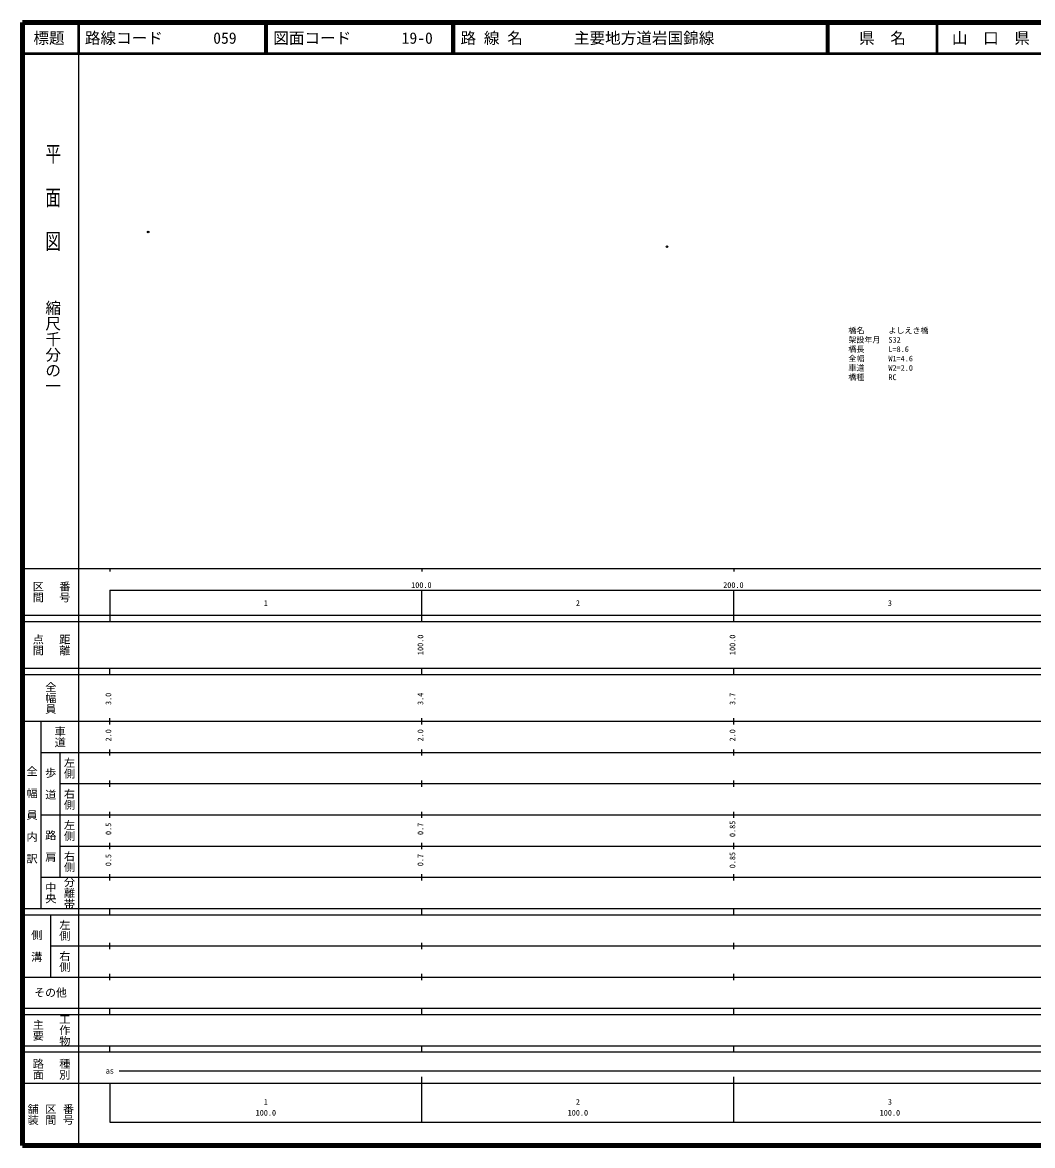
# Model space of a CAD drawing. Units: millimetres on the paper, with parts at other scales. Extents: x 40 to 680, y 20 to 380.
# Drawn here: x 40 to 363.7, y 20 to 380 of the extents above; entities that cross this region are included whole.
import ezdxf
from ezdxf.enums import TextEntityAlignment as Align

# ---------------------------------------------------------------- set-up
doc = ezdxf.new("R2010")
doc.units = ezdxf.units.MM
doc.header["$PDMODE"] = 32
doc.header["$PDSIZE"] = 0.5
for name, color, linetype in [('M-OTRS', 6, 'Continuous'), ('M-STR-HTXT', 7, 'Continuous'), ('M-TTL-TXT', 7, 'Continuous')]:
    doc.layers.add(name, color=color, linetype=linetype)
for name, color, linetype, lineweight in [('M-TTL', 2, 'Continuous', 140), ('M-TTL-BAND', 7, 'Continuous', 25), ('M-TTL-LINE', 7, 'Continuous', 50)]:
    doc.layers.add(name, color=color, linetype=linetype, lineweight=lineweight)
doc.styles.add('@ＭＳ ゴシック', font='')
doc.styles.add('ＭＳ ゴシック', font='')
doc.styles.get('@ＭＳ ゴシック').set_extended_font_data('@MS Gothic')
doc.styles.get('ＭＳ ゴシック').set_extended_font_data('MS Gothic')

msp = doc.modelspace()

# ---------------------------------------------------------------- linework, layer by layer
at = {"layer": 'M-OTRS'}
for p in [(80.272, 312.848), (246.542, 308.126)]:
    msp.add_point(p, dxfattribs=at)
at = {"layer": 'M-TTL'}
for p, q in [((40, 380), (40, 20)), ((680, 380), (40, 380)), ((40, 20), (680, 20))]:
    msp.add_line(p, q, dxfattribs=at)
at = {"layer": 'M-TTL-BAND'}
for p, q in [((58, 370), (58, 20)), ((40, 205), (579, 205)), ((68, 205), (68, 204)), ((168, 205), (168, 204)), ((268, 205), (268, 204)), ((68, 198), (579, 198)), ((68, 198), (68, 188)), ((168, 188), (168, 198)), ((268, 188), (268, 198)), ((40, 190), (579, 190)), ((40, 188), (579, 188)), ((40, 173), (579, 173)), ((68, 171), (68, 173)), ((168, 171), (168, 173)), ((268, 171), (268, 173)), ((40, 171), (579, 171)), ((40, 156), (579, 156)), ((46, 96), (46, 156)), ((68, 155), (68, 157)), ((168, 155), (168, 157)), ((268, 155), (268, 157)), ((46, 146), (579, 146)), ((52, 146), (52, 106)), ((68, 145), (68, 147)), ((168, 145), (168, 147)), ((268, 145), (268, 147)), ((68, 135), (68, 137)), ((168, 135), (168, 137)), ((268, 135), (268, 137)), ((52, 136), (579, 136)), ((46, 126), (579, 126)), ((68, 125), (68, 127)), ((168, 125), (168, 127)), ((268, 125), (268, 127)), ((52, 116), (579, 116)), ((68, 115), (68, 117)), ((168, 115), (168, 117)), ((268, 115), (268, 117)), ((46, 106), (579, 106)), ((68, 105), (68, 107)), ((168, 105), (168, 107)), ((268, 105), (268, 107)), ((40, 96), (579, 96)), ((40, 94), (579, 94)), ((49, 94), (49, 74)), ((68, 94), (68, 96)), ((168, 94), (168, 96)), ((268, 94), (268, 96)), ((49, 84), (579, 84)), ((68, 83), (68, 85)), ((168, 83), (168, 85)), ((268, 83), (268, 85)), ((40, 74), (579, 74)), ((68, 73), (68, 75)), ((168, 73), (168, 75)), ((268, 73), (268, 75)), ((40, 64), (579, 64)), ((40, 62), (579, 62)), ((68, 62), (68, 64)), ((168, 62), (168, 64)), ((268, 62), (268, 64)), ((40, 52), (579, 52)), ((68, 50), (68, 52)), ((168, 50), (168, 52)), ((268, 50), (268, 52)), ((40, 50), (579, 50)), ((71, 44), (565, 44)), ((40, 40), (579, 40)), ((68, 40), (68, 27.5)), ((168, 27.5), (168, 42)), ((268, 27.5), (268, 42)), ((68, 27.5), (579, 27.5))]:
    msp.add_line(p, q, dxfattribs=at)
at = {"layer": 'M-TTL-LINE'}
for p, q in [((58, 380), (58, 370)), ((117.75, 380), (117.75, 370)), ((118.25, 380), (118.25, 370)), ((177.75, 380), (177.75, 370)), ((178.25, 380), (178.25, 370)), ((297.75, 380), (297.75, 370)), ((298.25, 380), (298.25, 370)), ((333, 380), (333, 370)), ((40, 370), (680, 370))]:
    msp.add_line(p, q, dxfattribs=at)

# ---------------------------------------------------------------- texts
at = {"layer": 'M-STR-HTXT', "style": 'ＭＳ ゴシック'}
for s, p in [('橋名\u3000\u3000\u3000よしえき橋', (304.697, 279.803)), ('架設年月\u3000S32', (304.697, 276.803)), ('橋長\u3000\u3000\u3000L=8.6', (304.697, 273.803)), ('全幅\u3000\u3000\u3000W1=4.6', (304.697, 270.803)), ('車道\u3000\u3000\u3000W2=2.0', (304.697, 267.803)), ('橋種\u3000\u3000\u3000RC', (304.697, 264.803))]:
    msp.add_text(s, height=1.833, dxfattribs=at).set_placement(p, align=Align.BOTTOM_LEFT)
at = {"layer": 'M-TTL-BAND', "style": '@ＭＳ ゴシック', "width": 1.4}
msp.add_text('平  面  図', height=3.666, rotation=270, dxfattribs=at).set_placement((49.777, 306.475), align=Align.MIDDLE_RIGHT)
at = {"layer": 'M-TTL-BAND', "style": '@ＭＳ ゴシック'}
msp.add_text('縮尺千分の一', height=3.666, rotation=270, dxfattribs=at).set_placement((49.777, 261.03), align=Align.MIDDLE_RIGHT)
for s, p in [('区間', (45, 197.5)), ('番号', (53.5, 197.5)), ('点間', (45, 180.5)), ('距離', (53.5, 180.5)), ('全幅員', (49, 163.5)), ('車道', (52, 151)), ('左側', (55, 141)), ('全\u3000幅\u3000員\u3000内\u3000訳', (43, 126)), ('歩\u3000道', (49, 136)), ('右側', (55, 131)), ('左側', (55, 121)), ('路\u3000肩', (49, 116)), ('右側', (55, 111)), ('分離帯', (55, 101)), ('中央', (49, 101)), ('左側', (53.5, 89)), ('側\u3000溝', (44.5, 84)), ('右側', (53.5, 79)), ('工作物', (53.5, 57)), ('主要', (45, 57)), ('路面', (45, 44.5)), ('種別', (53.5, 44.5)), ('舗装', (43.333, 30)), ('区間', (49, 30)), ('番号', (54.667, 30))]:
    msp.add_text(s, height=2.566, rotation=270, dxfattribs=at).set_placement(p, align=Align.MIDDLE_CENTER)
at = {"layer": 'M-TTL-BAND', "style": 'ＭＳ ゴシック'}
for s, p in [('100.0', (167.844, 198.195)), ('200.0', (267.844, 198.195)), ('1', (118, 192.405)), ('2', (218, 192.405)), ('3', (318, 192.405)), ('as', (68, 42.5)), ('1', (118, 32.523)), ('2', (218, 32.523)), ('3', (318, 32.523)), ('100.0', (118, 29.033)), ('100.0', (218, 29.033)), ('100.0', (318, 29.033))]:
    msp.add_text(s, height=1.833, dxfattribs=at).set_placement(p, align=Align.BOTTOM_CENTER)
for s, p in [('100.0', (169, 180.5)), ('100.0', (269, 180.5)), ('3.0', (69, 163.174)), ('3.4', (169, 163.174)), ('3.7', (269, 163.174)), ('2.0', (69, 151.5)), ('2.0', (169, 151.5)), ('2.0', (269, 151.5)), ('0.5', (69, 121.5)), ('0.7', (169, 121.5)), ('0.85', (269, 121.5)), ('0.5', (69, 111.5)), ('0.7', (169, 111.5)), ('0.85', (269, 111.5))]:
    msp.add_text(s, height=1.833, rotation=90, dxfattribs=at).set_placement(p, align=Align.BOTTOM_CENTER)
msp.add_text('その他', height=2.566, dxfattribs=at).set_placement((49, 69), align=Align.MIDDLE_CENTER)
at = {"layer": 'M-TTL-TXT', "style": 'ＭＳ ゴシック'}
for s, p in [('標題', (48.5, 375)), ('県\u3000名', (315.625, 375)), ('山\u3000口\u3000県', (350.375, 375))]:
    msp.add_text(s, height=3.666, dxfattribs=at).set_placement(p, align=Align.MIDDLE_CENTER)
for s, p in [('路線コード', (60, 375)), ('059', (101.142, 375)), ('図面コード', (120.38, 375)), ('19-0', (161.521, 375)), ('路 線 名', (180.38, 375)), ('主要地方道岩国錦線', (216.734, 375))]:
    msp.add_text(s, height=3.666, dxfattribs=at).set_placement(p, align=Align.MIDDLE_LEFT)

doc.saveas('drawing.dxf')
